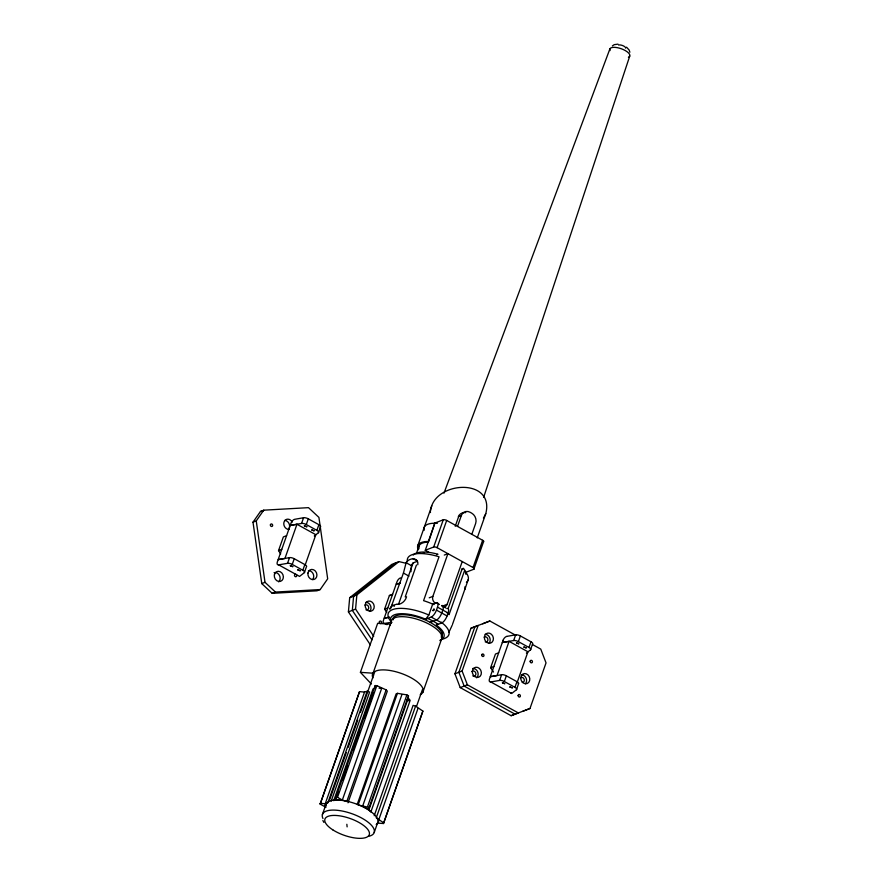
<?xml version="1.0" encoding="UTF-8"?>
<svg xmlns="http://www.w3.org/2000/svg" width="883" height="883" viewBox="0 0 883 883"><rect width="100%" height="100%" fill="white"/><g stroke="black" fill="none" stroke-linecap="round" stroke-linejoin="round"><path stroke-width="1.32" d="M375.198 685.561L335.871 797.239L335.794 799.601L333.708 800.649L373.034 688.972L375.12 687.923L375.198 685.561L376.831 685.672L386.125 689.855L387.317 691.124L347.99 802.802M430.44 512.559L430.451 511.985M389.844 608.906L390.065 608.299A32.119 12.185 19.4 0 1 397.019 604.215M411.114 569.303L411.456 565.661A26.115 9.912 19.4 0 1 417.184 561.522M326.423 802.89L325.043 806.786L320.143 804.115L359.524 691.676L364.558 692.04L367.14 691.268L369.624 692.029L331.202 801.113M325.043 806.786L325.231 803.718L364.558 692.04M359.524 691.676L320.143 804.115M417.979 708.42L378.652 820.097L378.465 823.166L383.498 823.53L422.88 711.091L415.584 706.124L413.101 705.362L374.226 815.737M411.036 570.55L410.959 571.754M422.88 711.091L383.498 823.53M408.487 695.76L369.16 807.437L368.951 809.766L370.838 812.029L410.165 700.351L408.277 698.089L408.487 695.76L406.897 694.888L397.438 693.332L396.147 693.828L357.273 804.214M370.319 644.756L348.41 611.886L349.69 597.714L391.82 564.392L398.984 561.599L406.644 563.431M373.708 636.29L355.573 609.082L356.853 594.921L398.984 561.599M430.551 510.86C433.752 480.794 495.065 477.35 485.782 513.652L477.239 537.902M483.597 497.46L629.722 56.137M390.827 607.912L403.487 572.879L406.114 562.714A32.119 12.185 19.4 0 1 413.067 558.63L417.041 560.815M464.69 589.723L465.473 587.074L464.877 586.831M374.215 832.47L377.56 822.923M464.635 589.866L468.255 579.568M280.684 553.851L278.531 550.617L283.355 536.941L286.589 535.683M305.143 565.087L315.838 534.701L296.964 524.281L284.933 558.464L278.167 559.612L289.525 557.626A3.918 1.49 19.4 0 1 294.249 558.729L304.845 564.579A3.918 1.49 19.4 0 1 306.379 566.93L304.37 572.625L299.569 576.4L278.675 564.866A3.951 2.042 -56.2 0 1 277.35 561.897L291.004 523.144A3.951 2.042 -56.2 0 1 294.723 519.303L303.564 517.736A3.918 1.49 19.4 0 1 308.299 518.84L318.884 524.69A3.918 1.49 19.4 0 1 320.419 527.041L318.41 532.736L314.304 535.97M278.675 564.866L287.516 563.321L289.525 557.626M296.964 524.281L290.198 525.418L301.556 523.442L303.564 517.736M304.37 572.625A3.918 1.49 19.4 0 0 302.836 570.275L292.24 564.425L294.249 558.729M318.41 532.736A3.918 1.49 19.4 0 0 316.876 530.385L306.291 524.546L308.299 518.84M302.836 570.275L304.845 564.579M316.876 530.385L318.884 524.69M371.379 684.027L360.407 672.338L377.659 623.332L390.319 624.193A26.766 10.154 19.4 0 0 390.429 625.296M386.743 612.394L384.591 609.16L389.403 595.484L392.637 594.226M431.809 505.838L417.924 545.275M373.52 675.44A26.766 10.154 19.4 0 1 373.067 673.199L390.319 624.193M367.14 691.268L327.803 802.945L325.231 803.718L320.198 803.353M329.8 799.435L346.302 752.603M348.134 747.393L357.747 720.075M360.507 712.261L374.701 671.93M393.034 619.888L393.95 617.283M398.531 604.281L413.189 562.648M416.401 553.542L419.149 545.727M405.22 596.908L416.456 564.999M338.531 791.808L335.794 799.601L342.339 800.042L346.798 801.532L386.125 689.855M342.648 780.119L347.681 765.837M353.167 750.263L360.032 730.782M364.602 717.791L373.288 693.122M335.871 797.239L337.505 797.349L376.831 685.672M428.796 552.239L425.264 550.297L434.855 523.056L443.277 519.778A2.616 0.993 19.4 0 1 446.688 520.44L482.637 540.286A2.616 0.993 19.4 0 1 483.465 541.963L473.873 569.204L465.451 572.482M425.264 550.297L433.685 547.007L443.277 519.778M473.873 569.204A2.616 0.993 19.4 0 0 473.045 567.526L437.096 547.681L446.688 520.44M455.242 526.257L458.63 516.632L461.323 515.584A7.837 6.634 68.7 0 1 470.087 512.261L471.677 513.144A7.837 6.634 68.7 0 1 475.639 523.487L471.82 534.314M397.438 693.332L358.112 804.998L369.16 807.437M433.078 604.226L435.507 603.277A5.221 4.426 68.7 0 1 432.869 596.378L447.913 553.652L444.27 555.065M457.504 526.411L461.323 515.584M391.478 622.813A28.212 10.706 19.4 0 1 398.785 613.84A28.212 10.706 19.4 0 1 425.65 619.226L428.84 615.032L432.692 604.093L436.268 602.703L439.447 604.458M401.92 694.579L362.593 806.256L368.951 809.766L408.277 698.089M430.606 621.511L430.297 622.416L436.511 619.987A6.534 2.439 -61.1 0 0 441.754 613.023L442.802 610.065A6.534 2.439 -61.1 0 0 441.566 605.628L445.805 607.968M425.65 619.226L431.213 617.062A6.534 2.439 -61.1 0 0 436.456 610.098L437.493 607.14A6.534 2.439 -61.1 0 0 436.268 602.703M367.571 806.565L406.897 694.888M443.012 607.04A5.221 4.426 68.7 0 0 447.184 604.281L462.228 561.555M448.189 608.42L462.14 568.795L463.409 568.299A28.201 10.706 19.4 0 1 465.86 574.292M440.12 640.164A28.212 10.706 19.4 0 0 436.257 625.087L441.809 622.912A6.534 2.439 -61.1 0 0 447.063 615.959L448.1 612.99A6.534 2.439 -61.1 0 0 446.875 608.553M415.584 706.124L376.257 817.801L383.553 822.768M416.5 706.455L422.46 689.535M441.246 636.19L442.615 632.294M422.847 692.327L441.93 638.122M452.515 624.292L464.48 590.33M473.045 567.526L482.637 540.286M454.944 673.806L470.992 628.221L478.156 625.429L462.107 671.014L467.383 684.811L518.288 712.912L511.125 715.705L460.22 687.603L454.944 673.806L462.107 671.014M474.922 626.698L458.873 672.272L464.138 686.08L515.043 714.181M493.509 672.018L490.639 667.714L495.451 654.038L498.696 652.769M503.111 640.241L489.469 678.983A3.951 2.042 -56.2 0 0 490.782 681.941L511.665 693.497L516.478 689.722L518.476 684.016A3.918 1.49 19.4 0 0 516.941 681.665L506.356 675.826A3.918 1.49 19.4 0 0 501.621 674.711L490.264 676.698L497.03 675.561L509.072 641.367L527.946 651.786L516.798 683.442M490.782 681.963L499.623 680.418L501.621 674.711M509.072 641.367L502.306 642.515L513.663 640.528L515.672 634.833A3.918 1.49 19.4 0 1 520.396 635.937L530.992 641.786A3.918 1.49 19.4 0 1 532.526 644.137L530.517 649.833L526.4 653.067M516.478 689.722A3.918 1.49 19.4 0 0 514.944 687.371L504.348 681.521L506.356 675.826M530.517 649.833A3.918 1.49 19.4 0 0 528.983 647.482L518.387 641.632L520.396 635.937M514.944 687.371L516.941 681.665M528.983 647.482L530.992 641.786M522.813 711.279L529.977 708.486L546.036 662.901L540.76 649.104L532.471 644.524M322.416 814.479L326.136 803.96M452.195 625.197L448.994 632.162M443.972 493.144L609.921 48.83M485.782 513.652L483.442 518.122M390.716 608.089L389.944 608.972M253.002 522.173L260.496 511.434L263.741 510.175L308.498 507.659L318.918 517.394L327.681 578.818L320.198 589.557L316.953 590.815L272.196 593.332L261.776 583.597L253.002 522.173L256.247 520.915L263.741 510.175M437.339 623.652L436.257 625.087M395.75 562.857L353.608 596.18L352.328 610.352L371.975 639.822M612.372 45.905L614.226 44.658L617.99 44.15M278.531 550.617L281.776 549.358M261.776 583.597L265.01 582.327L275.43 592.063L320.198 589.557M272.196 593.332L275.43 592.063M436.688 554.745L437.957 554.248A28.201 10.706 19.4 0 0 413.244 555.076M349.69 597.714L356.853 594.921M348.41 611.886L355.573 609.082M384.591 609.16L387.825 607.901M429.226 597.802L432.869 596.378M442.328 606.18L447.184 604.281M482.692 623.795L489.855 621.003L515.893 635.374M490.639 667.714L493.873 666.444M460.22 687.603L467.383 684.811M470.992 628.221L489.855 621.003M511.125 715.705L529.977 708.486M400.043 583.31L396.257 583.972L400.308 583.277M389.26 617.272L384.215 618.155L389.624 617.239M391.037 622.305L384.723 623.409L387.052 624.7M506.831 636.378L515.672 634.833M260.496 511.434L263.211 511.279M389.403 595.484L392.085 595.341M360.407 672.338L373.067 673.199M379.05 688.188L381.666 688.365L342.339 800.042L337.505 797.349M434.855 523.056L428.741 541.467A26.766 10.154 19.4 0 0 418.266 549.712M406.114 562.714L411.456 565.661M403.421 573.056L408.961 576.113M437.493 607.14L448.1 612.99M436.456 610.098L447.063 615.959M431.213 617.062L441.809 622.912M392.184 604.965L394.403 606.191M406.555 699.579L408.873 700.859M626.533 47.185L629.182 50.077L629.866 52.229M323.884 822.393L322.88 820.517M256.247 520.915L265.01 582.327M346.853 824.28L347.118 826.885M520.529 677.846A2.616 2.208 68.7 0 1 524.105 679.148A2.616 2.208 68.7 0 1 522.306 682.493M484.303 637.195A2.616 2.208 68.7 0 1 487.846 639.126A2.616 2.208 68.7 0 1 485.242 641.875M471.919 671.676A2.616 2.208 68.7 0 1 474.911 671.687A2.616 2.208 68.7 0 1 475.606 675.053A2.616 2.208 68.7 0 1 472.802 675.881M503.089 640.241A3.951 2.042 -56.2 0 1 506.82 636.4M513.663 640.528A3.918 1.49 19.4 0 1 518.387 641.632M499.623 680.418A3.918 1.49 19.4 0 1 504.348 681.521M511.047 693.166A3.951 0.861 -65.4 0 1 511.091 692.702M365.187 605.131A2.616 2.208 68.7 0 1 368.686 607.195A2.616 2.208 68.7 0 1 365.992 609.844M427.637 618.453A32.119 12.185 19.4 0 1 438.244 624.303M433.818 604.612A32.119 12.185 19.4 0 0 423.575 600.661L439.028 556.787A32.119 12.185 19.4 0 0 407.471 561.687M447.107 612.879A32.119 12.185 19.4 0 1 449.028 614.711L464.48 570.837A32.119 12.185 19.4 0 1 466.401 582.261M392.582 619.215A26.115 9.912 19.4 0 1 421.765 618.53A26.115 9.912 19.4 0 1 441.301 637.327M423.167 553.1A26.115 9.912 19.4 0 1 424.293 553.067M462.14 568.795A26.115 9.912 19.4 0 1 462.659 569.546M441.224 622.173A32.119 12.185 19.4 0 1 441.412 639.325M391.92 622.449A32.119 12.185 19.4 0 1 395.176 608.873A32.119 12.185 19.4 0 1 428.84 615.032M406.566 596.753A7.925 5.453 -47.7 0 1 396.953 604.347M412.979 558.994A7.925 5.464 -47.7 0 1 417.78 564.778M458.343 516.489A7.77 7.163 31.3 0 1 465.738 512.582M433.685 547.007A2.616 0.993 19.4 0 1 437.096 547.681M424.204 530.241A26.766 10.154 19.4 0 1 437.339 523.321M372.935 677.934A26.766 10.154 19.4 0 1 401.257 673.409A26.766 10.154 19.4 0 1 420.242 694.656M391.257 623.553A26.766 10.154 19.4 0 1 419.944 620.175A26.766 10.154 19.4 0 1 440.098 640.782M419.006 548.773A25.464 9.658 19.4 0 1 428.443 542.107M325.982 807.239A27.417 10.408 19.4 0 1 354.867 803.475A27.417 10.408 19.4 0 1 376.224 824.567M322.957 818.53A27.417 10.408 19.4 0 1 353.509 814.292A27.417 10.408 19.4 0 1 369.271 836.19M610.054 50.585A10.563 4.007 19.4 0 1 621.378 48.786A10.563 4.007 19.4 0 1 628.398 57.218M618.619 45.044A4.029 1.534 19.4 0 1 622.085 45.375A4.029 1.534 19.4 0 1 625.263 47.229M625.594 47.792A4.029 1.534 19.4 0 1 625.617 48.135M284.745 520.418A5.221 4.426 68.7 0 1 289.138 523.807A5.221 4.426 68.7 0 1 288.465 529.347M308.432 570.661A5.221 4.426 68.7 0 1 313.145 573.829A5.221 4.426 68.7 0 1 312.56 579.59M274.061 572.67A5.221 4.426 68.7 0 1 279.481 575.528A5.221 4.426 68.7 0 1 278.653 581.809M289.039 529.392A5.221 4.426 68.7 0 1 283.962 525.164A5.221 4.426 68.7 0 1 286.489 519.381A5.221 4.426 68.7 0 1 292.207 522.151M296.18 574.425A1.302 1.104 68.7 0 1 296.423 576.456A1.302 1.104 68.7 0 1 294.635 575.959A1.302 1.104 68.7 0 1 295.341 574.193M301.556 523.442A3.918 1.49 19.4 0 1 306.291 524.546M287.516 563.321A3.918 1.49 19.4 0 1 292.24 564.425M365.97 602.283A5.221 4.426 68.7 0 1 370.562 605.749A5.221 4.426 68.7 0 1 369.635 611.444M400.772 577.846A3.951 2.042 -56.2 0 0 397.041 581.687L383.41 620.44A3.951 2.042 -56.2 0 0 384.734 623.398M521.522 674.8A5.221 4.426 68.7 0 1 526.08 678.122A5.221 4.426 68.7 0 1 525.396 683.784M485.12 634.292A5.221 4.426 68.7 0 1 489.679 637.603A5.221 4.426 68.7 0 1 488.994 643.277M472.626 668.508A5.221 4.426 68.7 0 1 477.637 671.786A5.221 4.426 68.7 0 1 476.632 677.78M432.979 610.628C435.087 611.367 434.27 606.312 432.979 610.628M290.319 565.782L292.781 566.632L290.319 565.782M297.748 569.877L300.209 570.738L297.748 569.877M304.37 525.893L306.831 526.754L304.37 525.893M311.787 529.999L314.249 530.849L311.809 529.943M502.427 682.879L504.888 683.729L502.438 682.824M509.844 686.974L512.317 687.824L509.844 686.974M516.467 642.99L518.939 643.85L516.489 642.945M523.895 647.084L526.356 647.945L523.906 647.04M332.792 829.843A23.51 8.918 19.4 0 0 369.149 835.009A23.51 8.918 19.4 0 0 339.392 815.804A23.51 8.918 19.4 0 0 332.792 829.843M307.946 573.045A5.221 4.426 68.7 0 0 313.94 579.502A5.221 4.426 68.7 0 0 315.33 571.003A5.221 4.426 68.7 0 0 307.946 573.045M274.37 574.921A5.221 4.426 68.7 0 0 280.364 581.389A5.221 4.426 68.7 0 0 281.765 572.879A5.221 4.426 68.7 0 0 274.37 574.921M270.408 524.844A1.302 1.104 68.7 0 0 271.909 526.456A1.302 1.104 68.7 0 0 272.262 524.336A1.302 1.104 68.7 0 0 270.408 524.844M365.187 604.976A5.221 4.426 68.7 0 0 371.489 611.047A5.221 4.426 68.7 0 0 372.405 602.405A5.221 4.426 68.7 0 0 365.187 604.976M379.337 621.996A1.302 1.104 68.7 0 0 380.904 623.519A1.302 1.104 68.7 0 0 381.136 621.356A1.302 1.104 68.7 0 0 379.337 621.996M520.771 677.581A5.221 4.426 68.7 0 0 527.14 683.541A5.221 4.426 68.7 0 0 527.924 674.866A5.221 4.426 68.7 0 0 520.771 677.581M484.37 637.073A5.221 4.426 68.7 0 0 490.738 643.034A5.221 4.426 68.7 0 0 491.522 634.358A5.221 4.426 68.7 0 0 484.37 637.073M472.328 671.257A5.221 4.426 68.7 0 0 478.707 677.217A5.221 4.426 68.7 0 0 479.491 668.541A5.221 4.426 68.7 0 0 472.328 671.257M530.175 661.301A1.302 1.104 68.7 0 0 531.765 662.791A1.302 1.104 68.7 0 0 531.963 660.627A1.302 1.104 68.7 0 0 530.175 661.301M481.732 654.976A1.302 1.104 68.7 0 0 483.321 656.466A1.302 1.104 68.7 0 0 483.52 654.303A1.302 1.104 68.7 0 0 481.732 654.976M518.133 695.484A1.302 1.104 68.7 0 0 519.723 696.974A1.302 1.104 68.7 0 0 519.921 694.811A1.302 1.104 68.7 0 0 518.133 695.484"/></g></svg>
